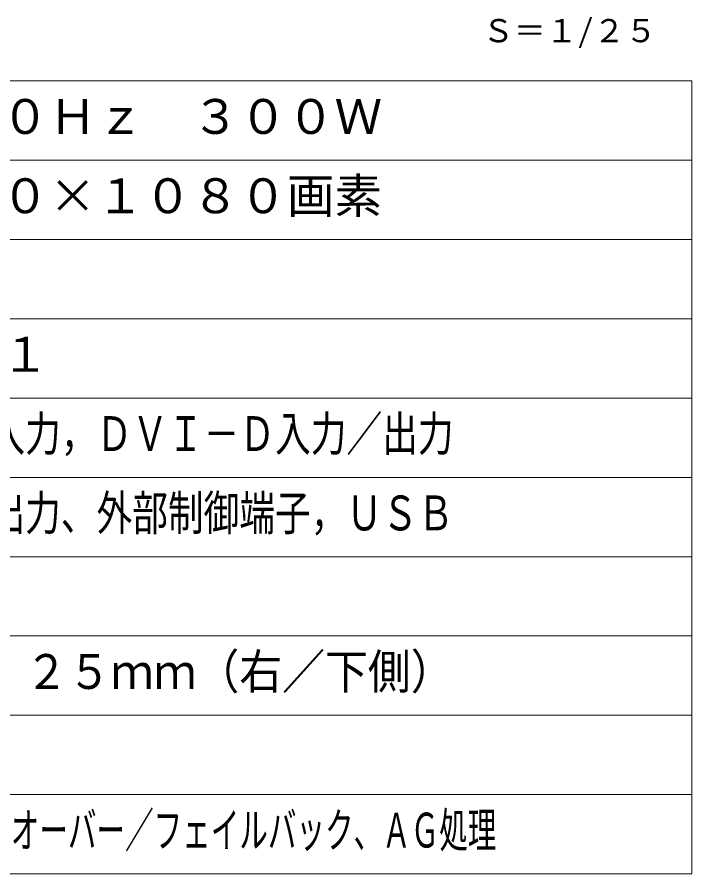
# Model space of a CAD drawing. Units: millimetres, scale not verified. Extents: x -62 to 63, y -56 to 57.
# Drawn here: x 20 to 62.5, y -56.5 to -2.5 of the extents above; entities that cross this region are included whole.
import ezdxf
from ezdxf.enums import TextEntityAlignment as Align

# ---------------------------------------------------------------- set-up
doc = ezdxf.new("R2010")
doc.units = ezdxf.units.MM
doc.header["$LTSCALE"] = 0.125
doc.layers.add('0-1_MOJI1', color=7, linetype='Continuous')
doc.layers.add('0-5_TOUROKU', color=7, linetype='Continuous')
doc.layers.add('0-2_WAKU', color=1, linetype='Continuous', lineweight=18)
doc.styles.add('ＭＳ ゴシック', font='')
doc.styles.get('ＭＳ ゴシック').set_extended_font_data('MS Gothic')

msp = doc.modelspace()

# ---------------------------------------------------------------- linework, layer by layer
at = {"layer": '0-2_WAKU', "color": 4}
for p, q in [((62.5067, -6.4939), (-62.4933, -6.4939)), ((62.5067, -56.4939), (62.5067, -6.4939)), ((-62.4933, -56.4939), (62.5067, -56.4939))]:
    msp.add_line(p, q, dxfattribs=at)
at = {"layer": '0-2_WAKU'}
for p, q in [((-62.4933, -11.4939), (62.5067, -11.4939)), ((-62.4933, -16.4939), (62.5067, -16.4939)), ((62.5067, -21.4939), (-62.4933, -21.4939)), ((-62.4933, -26.4939), (62.5067, -26.4939)), ((-62.4933, -31.4939), (62.5067, -31.4939)), ((-62.4933, -36.4939), (62.5067, -36.4939)), ((-62.4933, -41.4939), (62.5067, -41.4939)), ((-62.4933, -46.4939), (62.5067, -46.4939)), ((-62.4933, -51.4939), (62.5067, -51.4939))]:
    msp.add_line(p, q, dxfattribs=at)

# ---------------------------------------------------------------- texts
at = {"layer": '0-1_MOJI1', "style": 'ＭＳ ゴシック'}
for s, p in [('ＡＣ１００Ｖ\u3000５０Ｈｚ／６０Ｈｚ\u3000３００Ｗ', (-19.9933, -10.4939)), ('５５Ｖ型\u3000１６：９\u3000１９２０×１０８０画素', (-19.9933, -15.4939)), ('７００ｃｄ／㎡\u3000１４００：１', (-19.9933, -25.4939))]:
    msp.add_text(s, height=2.199, dxfattribs=at).set_placement(p, align=Align.BOTTOM_LEFT)
for s, width, p in [('ビデオ入力，ＲＧＢ／コンポーネント入力，ＤＶＩ－Ｄ入力／出力', 0.75, (-19.9933, -30.4939)), ('ＨＤＭＩ入力、ＰＣ入力，音声入力／出力、外部制御端子，ＵＳＢ', 0.75, (-19.9933, -35.4939)), ('２．２５ｍｍ（左／上側）、１．２５ｍｍ（右／下側）', 0.9, (-19.9933, -45.4939)), ('デイジーチェーン、２４時間連続稼動、フェイルオーバー／フェイルバック、ＡＧ処理', 0.6, (-19.9933, -55.4939))]:
    msp.add_text(s, height=2.199, dxfattribs=dict(at, width=width)).set_placement(p, align=Align.BOTTOM_LEFT)
at = {"layer": '0-5_TOUROKU', "style": 'ＭＳ ゴシック'}
msp.add_text('Ｓ＝１/２５', height=1.466, dxfattribs=at).set_placement((49.3067, -4.4939), align=Align.BOTTOM_LEFT)

doc.saveas('drawing.dxf')
